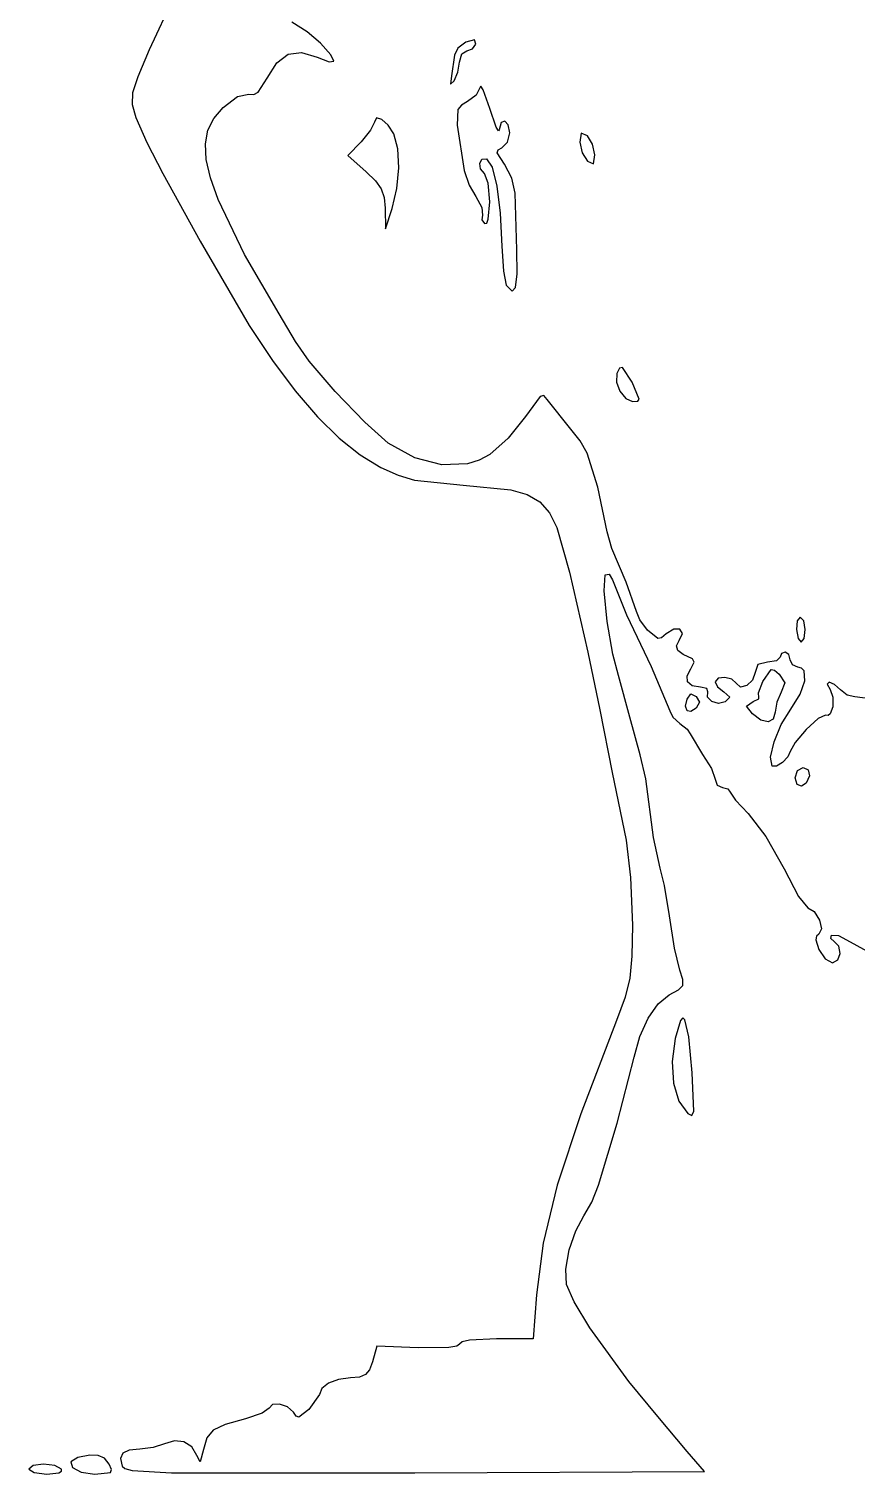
# Model space of a CAD drawing. Extents: x 10 to 161, y 0 to 206.
# Drawn here: x 10.2 to 68.5, y 0.4 to 102.1 of the extents above; entities that cross this region are included whole.
import ezdxf

# ---------------------------------------------------------------- set-up
doc = ezdxf.new("R2010")
doc.units = 0

msp = doc.modelspace()

# ---------------------------------------------------------------- linework, layer by layer
at = {"layer": 'Layer 1'}
for p, q in [((20.705599, 104.951099), (18.708876, 100.611577)), ((29.839172, 101.873237), (28.754373, 102.541995)), ((30.77988, 101.07301), (29.839172, 101.873237)), ((31.501973, 100.258121), (30.77988, 101.07301)), ((40.448511, 100.724422), (40.211753, 100.222815)), ((41.010442, 101.13898), (40.448511, 100.724422)), ((41.615413, 101.31775), (41.010442, 101.13898)), ((41.476462, 100.680942), (41.700476, 101.016566)), ((41.700476, 101.016566), (41.615413, 101.31775)), ((18.708876, 100.611577), (17.899184, 98.715902)), ((27.693062, 99.688406), (28.489734, 100.290152)), ((28.489734, 100.290152), (29.425444, 100.416904)), ((29.425444, 100.416904), (30.524469, 100.078882)), ((30.524469, 100.078882), (31.371621, 99.750573)), ((31.371621, 99.750573), (31.698338, 99.813813)), ((31.698338, 99.813813), (31.501973, 100.258121)), ((40.211753, 100.222815), (40.005025, 98.777484)), ((40.449173, 99.031528), (40.564178, 99.747624)), ((40.564178, 99.747624), (40.713844, 100.315949)), ((40.713844, 100.315949), (41.083115, 100.541374)), ((41.083115, 100.541374), (41.476462, 100.680942)), ((17.899184, 98.715902), (17.528304, 97.569396)), ((27.011153, 98.601448), (27.693062, 99.688406)), ((40.005025, 98.777484), (39.922211, 98.186228)), ((40.180709, 98.424706), (40.449173, 99.031528)), ((26.383252, 97.622489), (27.011153, 98.601448)), ((39.922211, 98.186228), (40.180709, 98.424706)), ((42.009157, 97.976325), (41.738047, 97.420523)), ((42.071527, 98.051886), (42.009157, 97.976325)), ((42.219986, 97.795791), (42.071527, 98.051886)), ((42.686138, 96.484427), (42.219986, 97.795791)), ((17.528304, 97.569396), (17.514083, 96.753354)), ((17.514083, 96.753354), (17.774367, 95.849074)), ((23.906354, 96.538049), (24.93457, 97.317997)), ((24.93457, 97.317997), (25.727041, 97.47538)), ((25.727041, 97.47538), (26.074081, 97.458447)), ((26.074081, 97.458447), (26.383252, 97.622489)), ((40.694794, 96.714515), (40.453406, 96.408139)), ((41.126154, 96.962088), (40.694794, 96.714515)), ((41.738047, 97.420523), (41.126154, 96.962088)), ((17.774367, 95.849074), (18.537734, 94.077555)), ((22.844068, 94.943162), (23.261268, 95.780483)), ((23.261268, 95.780483), (23.906354, 96.538049)), ((34.724865, 95.81034), (34.572244, 95.522401)), ((35.092856, 95.711358), (34.724865, 95.81034)), ((35.541413, 95.308436), (35.092856, 95.711358)), ((40.453406, 96.408139), (40.398725, 95.293801)), ((43.15229, 95.170814), (42.686138, 96.484427)), ((22.660122, 93.989589), (22.844068, 94.943162)), ((34.29818, 94.946359), (33.639146, 94.137748)), ((34.572244, 95.522401), (34.29818, 94.946359)), ((35.935731, 94.684554), (35.541413, 95.308436)), ((36.218979, 93.631726), (35.935731, 94.684554)), ((40.398725, 95.293801), (40.894775, 92.101425)), ((43.300749, 94.912355), (43.15229, 95.170814)), ((43.363119, 94.985121), (43.300749, 94.912355)), ((43.496282, 95.48402), (43.363119, 94.985121)), ((43.746589, 95.586739), (43.496282, 95.48402)), ((43.988694, 95.33194), (43.746589, 95.586739)), ((43.934002, 94.099471), (44.09725, 94.758284)), ((44.09725, 94.758284), (43.988694, 95.33194)), ((49.133376, 94.740689), (49.036142, 94.101412)), ((49.565309, 94.544148), (49.133376, 94.740689)), ((18.537734, 94.077555), (19.665962, 91.898313)), ((22.714802, 92.883269), (22.660122, 93.989589)), ((33.639146, 94.137748), (32.705696, 93.163728)), ((36.291155, 92.295497), (36.218979, 93.631726)), ((43.275762, 93.557483), (43.541625, 93.701009)), ((43.541625, 93.701009), (43.934002, 94.099471)), ((49.036142, 94.101412), (49.191585, 93.349553)), ((49.939033, 93.974853), (49.565309, 94.544148)), ((50.094476, 93.222994), (49.939033, 93.974853)), ((23.013478, 91.587706), (22.714802, 92.883269)), ((32.705696, 93.163728), (33.991924, 92.02496)), ((41.989578, 92.616304), (42.136014, 92.900721)), ((42.048459, 92.229362), (41.989578, 92.616304)), ((42.136014, 92.900721), (42.467063, 92.924191)), ((42.467063, 92.924191), (42.864754, 92.338591)), ((43.210719, 93.361636), (43.275762, 93.557483)), ((43.725422, 92.54813), (43.210719, 93.361636)), ((49.191585, 93.349553), (49.565309, 92.780258)), ((49.565309, 92.780258), (49.997242, 92.583717)), ((49.997242, 92.583717), (50.094476, 93.222994)), ((19.665962, 91.898313), (22.290278, 87.13581)), ((23.561519, 90.066403), (23.013478, 91.587706)), ((33.991924, 92.02496), (34.64184, 91.393218)), ((36.155898, 90.839874), (36.291155, 92.295497)), ((40.894775, 92.101425), (41.245608, 91.073231)), ((42.33336, 91.898313), (42.048459, 92.229362)), ((42.582509, 91.226183), (42.33336, 91.898313)), ((42.864754, 92.338591), (43.195108, 91.012752)), ((44.251723, 91.56432), (43.725422, 92.54813)), ((44.479309, 90.518598), (44.251723, 91.56432)), ((34.64184, 91.393218), (35.039675, 90.830234)), ((35.039675, 90.830234), (35.244363, 90.22141)), ((35.816845, 89.428867), (36.155898, 90.839874)), ((41.245608, 91.073231), (41.700123, 90.288587)), ((42.686138, 89.916406), (42.582509, 91.226183)), ((43.195108, 91.012752), (43.430081, 89.107343)), ((25.42718, 86.200596), (23.561519, 90.066403)), ((35.244363, 90.22141), (35.314842, 89.45215)), ((41.700123, 90.288587), (42.140302, 89.497791)), ((42.591064, 88.678905), (42.686138, 89.916406)), ((44.608778, 86.518449), (44.479309, 90.518598)), ((35.314842, 89.45215), (35.351883, 88.017755)), ((35.351883, 88.017755), (35.816845, 89.428867)), ((42.192602, 88.957556), (42.14017, 88.636969)), ((42.14017, 88.636969), (42.327716, 88.374061)), ((42.140302, 89.497791), (42.192602, 88.957556)), ((42.478374, 88.401186), (42.591064, 88.678905)), ((43.430081, 89.107343), (43.541625, 86.783032)), ((42.327716, 88.374061), (42.478374, 88.401186)), ((22.290278, 87.13581), (25.743715, 81.203953)), ((43.541625, 86.783032), (43.650192, 85.033959)), ((44.627172, 84.831442), (44.608778, 86.518449)), ((27.855351, 82.020529), (25.42718, 86.200596)), ((43.650192, 85.033959), (43.858772, 84.049003)), ((44.513837, 83.875877), (44.627172, 84.831442)), ((43.858772, 84.049003), (44.26047, 83.624236)), ((44.26047, 83.624236), (44.513837, 83.875877)), ((29.008582, 80.08025), (27.855351, 82.020529)), ((25.743715, 81.203953), (27.393368, 78.737489)), ((29.963084, 78.693463), (29.008582, 80.08025)), ((27.393368, 78.737489), (28.996632, 76.597758)), ((31.805362, 76.562833), (29.963084, 78.693463)), ((51.643877, 77.81471), (51.617297, 77.22164)), ((51.842028, 78.201393), (51.643877, 77.81471)), ((52.051688, 78.248318), (51.842028, 78.201393)), ((52.714558, 77.203698), (52.051688, 78.248318)), ((28.996632, 76.597758), (30.557248, 74.780074)), ((33.883054, 74.402503), (31.805362, 76.562833)), ((51.617297, 77.22164), (51.860394, 76.576944)), ((51.860394, 76.576944), (52.272428, 76.059182)), ((53.227321, 76.016115), (52.714558, 77.203698)), ((46.237642, 76.201853), (45.199681, 74.804102)), ((46.510064, 76.264157), (46.237642, 76.201853)), ((46.737441, 75.994375), (46.510064, 76.264157)), ((48.398319, 73.912279), (46.737441, 75.994375)), ((52.272428, 76.059182), (52.752658, 75.846914)), ((52.752658, 75.846914), (53.111632, 75.867965)), ((53.111632, 75.867965), (53.227321, 76.016115)), ((30.557248, 74.780074), (32.078958, 73.279754)), ((35.543795, 72.926618), (33.883054, 74.402503)), ((45.199681, 74.804102), (43.98004, 73.262639)), ((32.078958, 73.279754), (33.565503, 72.092114)), ((43.98004, 73.262639), (42.703777, 72.112759)), ((49.059574, 73.084943), (48.398319, 73.912279)), ((37.403657, 71.895222), (35.543795, 72.926618)), ((49.555828, 72.21749), (49.059574, 73.084943)), ((33.565503, 72.092114), (35.020625, 71.212469)), ((35.020625, 71.212469), (36.230516, 70.661006)), ((39.312566, 71.404866), (37.403657, 71.895222)), ((41.127085, 71.471921), (39.312566, 71.404866)), ((41.954124, 71.719594), (41.127085, 71.471921)), ((42.703777, 72.112759), (41.954124, 71.719594)), ((50.300851, 69.832402), (49.555828, 72.21749)), ((36.230516, 70.661006), (37.388515, 70.316016)), ((37.388515, 70.316016), (40.819237, 69.973866)), ((40.819237, 69.973866), (44.180621, 69.636825)), ((44.180621, 69.636825), (45.331355, 69.298638)), ((45.331355, 69.298638), (46.212904, 68.778522)), ((50.963721, 66.674686), (50.300851, 69.832402)), ((46.212904, 68.778522), (46.888359, 68.02486)), ((46.888359, 68.02486), (47.42081, 66.98604)), ((47.42081, 66.98604), (48.309067, 63.846465)), ((51.289644, 65.496187), (50.963721, 66.674686)), ((52.301102, 63.146906), (51.289644, 65.496187)), ((48.309067, 63.846465), (49.595295, 58.208014)), ((50.753195, 62.535702), (50.823668, 63.646792)), ((50.823668, 63.646792), (51.105273, 63.69186)), ((51.105273, 63.69186), (51.348249, 63.294014)), ((51.348249, 63.294014), (52.334396, 60.83546)), ((53.027472, 61.073277), (52.301102, 63.146906)), ((50.970821, 60.365384), (50.753195, 62.535702)), ((53.255984, 60.488371), (53.027472, 61.073277)), ((51.35176, 58.067471), (50.970821, 60.365384)), ((52.334396, 60.83546), (54.063228, 57.188133)), ((53.796176, 59.764823), (53.255984, 60.488371)), ((64.337403, 60.418389), (64.286382, 59.795515)), ((64.562255, 60.67746), (64.337403, 60.418389)), ((64.80867, 60.418389), (64.562255, 60.67746)), ((64.911152, 59.795515), (64.80867, 60.418389)), ((54.525632, 59.161), (53.796176, 59.764823)), ((54.792531, 59.221352), (54.525632, 59.161)), ((55.11486, 59.498829), (54.792531, 59.221352)), ((55.65106, 59.835324), (55.11486, 59.498829)), ((56.08447, 59.819328), (55.65106, 59.835324)), ((55.852574, 58.663787), (56.043371, 59.031751)), ((56.043371, 59.031751), (56.265203, 59.526312)), ((56.265203, 59.526312), (56.08447, 59.819328)), ((64.286382, 59.795515), (64.419027, 59.172641)), ((64.419027, 59.172641), (64.63528, 58.91357)), ((64.63528, 58.91357), (64.830101, 59.172641)), ((64.830101, 59.172641), (64.911152, 59.795515)), ((49.595295, 58.208014), (50.434554, 54.151067)), ((51.77123, 56.573594), (51.35176, 58.067471)), ((55.937538, 58.335146), (55.852574, 58.663787)), ((56.307988, 58.032369), (55.937538, 58.335146)), ((56.973647, 57.741994), (56.307988, 58.032369)), ((63.250891, 58.104385), (63.147262, 57.855236)), ((63.50004, 58.208014), (63.250891, 58.104385)), ((63.749189, 58.052571), (63.50004, 58.208014)), ((63.852818, 57.678847), (63.749189, 58.052571)), ((54.063228, 57.188133), (55.386146, 54.075573)), ((56.585889, 56.546408), (56.855114, 57.045963)), ((56.855114, 57.045963), (57.098927, 57.494124)), ((57.098927, 57.494124), (56.973647, 57.741994)), ((61.580134, 57.34265), (61.383372, 56.785966)), ((62.265317, 57.502458), (61.580134, 57.34265)), ((61.935117, 56.13509), (62.506529, 56.981184)), ((62.888191, 57.606087), (62.265317, 57.502458)), ((62.506529, 56.981184), (62.752382, 56.946849)), ((63.147262, 57.855236), (62.888191, 57.606087)), ((64.008261, 57.305123), (63.852818, 57.678847)), ((64.381985, 57.14968), (64.008261, 57.305123)), ((64.656671, 57.079893), (64.381985, 57.14968)), ((64.828657, 56.884082), (64.656671, 57.079893)), ((52.564275, 53.6219), (51.77123, 56.573594)), ((56.628013, 56.129799), (56.585889, 56.546408)), ((56.956019, 55.844423), (56.628013, 56.129799)), ((58.770979, 56.370399), (58.561148, 56.108985)), ((58.561148, 56.108985), (58.742564, 55.765203)), ((59.244964, 56.435525), (58.770979, 56.370399)), ((59.749839, 56.317096), (59.244964, 56.435525)), ((60.052341, 56.027846), (59.749839, 56.317096)), ((60.353778, 55.754487), (60.052341, 56.027846)), ((61.206553, 56.240174), (60.800936, 55.860806)), ((61.383372, 56.785966), (61.206553, 56.240174)), ((61.613119, 55.349454), (61.935117, 56.13509)), ((62.752382, 56.946849), (63.083762, 56.658613)), ((63.083762, 56.658613), (63.468687, 56.057656)), ((63.468687, 56.057656), (63.228401, 55.384732)), ((64.556908, 55.24706), (64.877991, 56.19568)), ((64.877991, 56.19568), (64.828657, 56.884082)), ((66.588611, 56.091346), (66.457819, 55.945164)), ((66.969964, 55.932023), (66.588611, 56.091346)), ((56.588766, 54.900367), (56.858906, 55.286395)), ((56.858906, 55.286395), (57.232233, 55.091926)), ((57.544442, 55.738568), (56.956019, 55.844423)), ((57.232233, 55.091926), (57.466346, 54.679132)), ((57.985899, 55.646669), (57.544442, 55.738568)), ((58.056675, 55.425654), (57.985899, 55.646669)), ((58.02874, 55.037537), (58.056675, 55.425654)), ((58.328491, 54.726316), (58.02874, 55.037537)), ((58.742564, 55.765203), (59.178509, 55.409779)), ((59.178509, 55.409779), (59.593729, 55.050298)), ((59.593729, 55.050298), (59.278698, 54.706692)), ((60.800936, 55.860806), (60.353778, 55.754487)), ((61.638783, 55.008318), (61.613119, 55.349454)), ((61.638034, 54.914434), (61.638783, 55.008318)), ((63.228401, 55.384732), (62.922013, 54.685349)), ((63.892329, 54.200809), (64.556908, 55.24706)), ((66.457819, 55.945164), (66.660931, 55.579112)), ((66.660931, 55.579112), (66.867284, 55.030664)), ((66.867284, 55.030664), (66.851784, 54.368378)), ((67.391534, 55.549126), (66.969964, 55.932023)), ((67.874708, 55.186029), (67.391534, 55.549126)), ((68.404713, 55.074287), (67.874708, 55.186029)), ((69.497266, 54.928237), (68.404713, 55.074287)), ((50.434554, 54.151067), (51.304505, 49.741342)), ((55.386146, 54.075573), (55.593403, 53.62997)), ((56.486565, 54.396347), (56.588766, 54.900367)), ((56.593485, 54.087391), (56.486565, 54.396347)), ((56.8575, 54.025555), (56.593485, 54.087391)), ((57.226589, 54.262898), (56.8575, 54.025555)), ((57.466346, 54.679132), (57.226589, 54.262898)), ((58.79784, 54.585023), (58.328491, 54.726316)), ((59.278698, 54.706692), (58.79784, 54.585023)), ((60.777079, 54.414416), (61.251786, 54.723978)), ((61.188991, 53.866728), (60.777079, 54.414416)), ((61.251786, 54.723978), (61.638034, 54.914434)), ((62.794484, 53.979617), (62.657479, 53.482602)), ((62.922013, 54.685349), (62.794484, 53.979617)), ((63.225717, 53.126313), (63.892329, 54.200809)), ((66.851784, 54.368378), (66.661923, 53.862726)), ((53.275475, 50.976065), (52.564275, 53.6219)), ((55.593403, 53.62997), (56.091702, 53.187278)), ((56.091702, 53.187278), (56.590001, 52.790446)), ((61.78141, 53.420965), (61.188991, 53.866728)), ((62.295347, 53.294654), (61.78141, 53.420965)), ((62.657479, 53.482602), (62.295347, 53.294654)), ((62.721856, 51.901666), (63.225717, 53.126313)), ((65.825983, 53.532939), (64.983648, 52.756668)), ((66.345195, 53.784178), (65.825983, 53.532939)), ((66.516449, 53.75316), (66.345195, 53.784178)), ((66.661923, 53.862726), (66.516449, 53.75316)), ((56.590001, 52.790446), (56.797258, 52.455263)), ((56.797258, 52.455263), (57.679203, 51.007462)), ((62.476824, 50.822408), (62.721856, 51.901666)), ((64.983648, 52.756668), (64.198992, 51.849361)), ((53.687564, 49.289257), (53.275475, 50.976065)), ((57.679203, 51.007462), (58.302077, 50.019199)), ((63.852818, 51.205018), (63.688572, 50.830092)), ((64.198992, 51.849361), (63.852818, 51.205018)), ((58.302077, 50.019199), (58.561148, 49.267208)), ((62.586698, 50.184078), (62.476824, 50.822408)), ((62.885286, 50.18237), (62.586698, 50.184078)), ((63.309319, 50.443458), (62.885286, 50.18237)), ((63.688572, 50.830092), (63.309319, 50.443458)), ((64.205596, 49.359283), (64.360421, 49.889156)), ((64.360421, 49.889156), (64.760516, 50.09412)), ((64.760516, 50.09412), (65.129698, 49.930651)), ((65.129698, 49.930651), (65.201488, 49.506039)), ((51.304505, 49.741342), (52.301102, 44.978839)), ((54.218451, 45.158756), (53.687564, 49.289257)), ((58.561148, 49.267208), (58.716591, 48.85459)), ((58.716591, 48.85459), (59.090315, 48.683008)), ((64.337094, 48.89505), (64.205596, 49.359283)), ((64.639248, 48.778346), (64.337094, 48.89505)), ((64.97355, 48.9888), (64.639248, 48.778346)), ((65.201488, 49.506039), (64.97355, 48.9888)), ((59.090315, 48.683008), (59.464039, 48.587846)), ((59.464039, 48.587846), (59.619482, 48.358805)), ((59.619482, 48.358805), (59.990693, 47.784703)), ((59.990693, 47.784703), (60.883133, 46.859499)), ((60.883133, 46.859499), (62.149121, 45.232486)), ((52.301102, 44.978839), (52.611327, 42.344028)), ((54.695407, 43.011043), (54.218451, 45.158756)), ((62.149121, 45.232486), (63.418548, 42.950366)), ((55.01176, 41.788491), (54.695407, 43.011043)), ((63.418548, 42.950366), (64.436269, 41.019391)), ((52.611327, 42.344028), (52.740311, 38.981613)), ((55.348752, 39.640955), (55.01176, 41.788491)), ((64.436269, 41.019391), (65.097066, 40.216336)), ((65.097066, 40.216336), (65.548738, 39.951234)), ((65.548738, 39.951234), (65.910087, 39.354676)), ((52.740311, 38.981613), (52.708748, 36.803804)), ((55.709555, 37.364214), (55.348752, 39.640955)), ((66.057455, 38.72478), (65.86718, 38.359665)), ((65.910087, 39.354676), (66.057455, 38.72478)), ((65.706973, 38.214867), (65.666345, 37.958452)), ((65.666345, 37.958452), (65.86599, 37.272183)), ((65.86718, 38.359665), (65.706973, 38.214867)), ((66.707233, 38.041283), (66.76747, 38.290874)), ((66.939625, 37.845668), (66.707233, 38.041283)), ((66.76747, 38.290874), (67.262991, 38.26834)), ((67.280486, 37.514944), (66.939625, 37.845668)), ((67.262991, 38.26834), (68.076276, 37.810037)), ((68.076276, 37.810037), (69.483155, 37.041334)), ((52.708748, 36.803804), (52.562423, 35.268536)), ((56.08253, 35.830953), (55.709555, 37.364214)), ((65.86599, 37.272183), (66.31044, 36.623683)), ((66.31044, 36.623683), (66.844023, 36.335778)), ((67.218728, 36.540097), (67.368868, 37.006453)), ((67.368868, 37.006453), (67.280486, 37.514944)), ((56.300905, 35.172625), (56.08253, 35.830953)), ((66.844023, 36.335778), (67.218728, 36.540097)), ((52.562423, 35.268536), (52.223877, 33.914111)), ((55.982269, 34.43673), (56.287802, 34.754803)), ((56.287802, 34.754803), (56.300905, 35.172625)), ((52.223877, 33.914111), (51.615655, 32.278831)), ((54.548045, 33.452545), (55.323352, 34.077646)), ((55.323352, 34.077646), (55.982269, 34.43673)), ((53.838421, 32.437581), (54.548045, 33.452545)), ((51.615655, 32.278831), (49.100259, 25.719112)), ((53.257517, 31.145333), (53.838421, 32.437581)), ((56.122537, 32.291437), (55.741393, 31.016239)), ((56.287407, 32.470793), (56.122537, 32.291437)), ((56.43813, 32.338671), (56.287407, 32.470793)), ((56.706098, 31.122055), (56.43813, 32.338671)), ((52.868369, 29.688382), (53.257517, 31.145333)), ((55.741393, 31.016239), (55.542862, 29.405669)), ((56.944366, 28.605706), (56.706098, 31.122055)), ((51.658694, 25.046882), (52.868369, 29.688382)), ((55.542862, 29.405669), (55.644865, 27.881056)), ((57.054786, 25.907043), (56.944366, 28.605706)), ((55.644865, 27.881056), (56.019851, 26.604028)), ((56.019851, 26.604028), (56.640272, 25.73621)), ((49.100259, 25.719112), (47.430473, 20.685047)), ((56.640272, 25.73621), (56.922836, 25.597194)), ((56.922836, 25.597194), (57.054786, 25.907043)), ((50.35024, 20.683724), (51.658694, 25.046882)), ((47.430473, 20.685047), (46.443576, 16.619225)), ((49.887043, 19.486704), (50.35024, 20.683724)), ((49.329653, 18.525428), (49.887043, 19.486704)), ((48.744047, 17.478686), (49.329653, 18.525428)), ((48.292883, 16.130021), (48.744047, 17.478686)), ((46.443576, 16.619225), (45.976851, 12.964236)), ((48.05107, 14.77203), (48.292883, 16.130021)), ((48.093519, 13.697308), (48.05107, 14.77203)), ((48.648312, 12.474359), (48.093519, 13.697308)), ((45.976851, 12.964236), (45.755659, 9.877428)), ((49.740507, 10.656097), (48.648312, 12.474359)), ((52.478903, 6.878815), (49.740507, 10.656097)), ((34.748633, 9.348261), (34.426547, 8.256766)), ((37.659051, 9.241016), (34.748633, 9.348261)), ((39.816465, 9.257685), (37.659051, 9.241016)), ((40.378044, 9.35363), (39.816465, 9.257685)), ((40.56947, 9.5056), (40.378044, 9.35363)), ((40.752115, 9.659395), (40.56947, 9.5056)), ((41.272601, 9.776578), (40.752115, 9.659395)), ((43.162388, 9.877428), (41.272601, 9.776578)), ((45.755659, 9.877428), (43.162388, 9.877428)), ((34.426547, 8.256766), (34.216148, 7.691059)), ((33.527327, 7.182474), (32.886318, 7.11941)), ((33.943505, 7.352993), (33.527327, 7.182474)), ((34.216148, 7.691059), (33.943505, 7.352993)), ((30.864784, 6.380924), (30.691686, 5.953831)), ((31.336167, 6.742995), (30.864784, 6.380924)), ((32.033968, 7.001879), (31.336167, 6.742995)), ((32.886318, 7.11941), (32.033968, 7.001879)), ((54.534187, 4.409369), (52.478903, 6.878815)), ((27.382441, 5.255264), (27.163906, 4.984397)), ((27.888247, 5.276762), (27.382441, 5.255264)), ((28.456628, 5.084608), (27.888247, 5.276762)), ((30.691686, 5.953831), (29.938505, 4.890911)), ((25.48821, 4.252383), (24.047807, 3.844081)), ((26.671737, 4.642732), (25.48821, 4.252383)), ((27.163906, 4.984397), (26.671737, 4.642732)), ((28.862885, 4.714522), (28.456628, 5.084608)), ((29.058136, 4.428303), (28.862885, 4.714522)), ((29.255703, 4.354644), (29.058136, 4.428303)), ((29.938505, 4.890911), (29.255703, 4.354644)), ((56.60323, 1.939923), (54.534187, 4.409369)), ((23.202385, 3.43945), (22.760983, 2.898096)), ((24.047807, 3.844081), (23.202385, 3.43945)), ((17.296501, 2.045878), (16.849956, 1.828004)), ((18.035775, 2.116312), (17.296501, 2.045878)), ((18.989158, 2.225673), (18.035775, 2.116312)), ((19.792257, 2.488493), (18.989158, 2.225673)), ((20.49558, 2.705247), (19.792257, 2.488493)), ((21.155347, 2.622328), (20.49558, 2.705247)), ((21.698895, 2.266292), (21.155347, 2.622328)), ((22.053564, 1.663698), (21.698895, 2.266292)), ((22.532636, 2.079623), (22.305403, 1.206101)), ((22.760983, 2.898096), (22.532636, 2.079623)), ((11.268082, 1.057978), (10.535274, 0.954349)), ((12.064919, 0.954349), (11.268082, 1.057978)), ((13.68955, 1.523998), (13.187343, 1.213691)), ((13.187343, 1.213691), (13.306477, 0.8251)), ((14.513182, 1.687521), (13.68955, 1.523998)), ((15.119756, 1.671194), (14.513182, 1.687521)), ((15.557592, 1.464764), (15.119756, 1.671194)), ((15.87501, 1.057978), (15.557592, 1.464764)), ((16.043704, 0.673593), (15.87501, 1.057978)), ((16.849956, 1.828004), (16.686052, 1.452836)), ((16.686052, 1.452836), (16.794702, 0.910517)), ((22.305403, 1.206101), (22.053564, 1.663698)), ((57.810084, 0.528811), (56.60323, 1.939923)), ((10.535274, 0.954349), (10.230562, 0.7052)), ((10.230562, 0.7052), (10.599435, 0.456051)), ((10.599435, 0.456051), (11.486099, 0.352422)), ((11.486099, 0.352422), (12.333736, 0.450097)), ((12.523619, 0.7052), (12.064919, 0.954349)), ((12.333736, 0.450097), (12.521348, 0.561526)), ((12.521348, 0.561526), (12.523619, 0.7052)), ((13.306477, 0.8251), (13.911453, 0.493065)), ((13.911453, 0.493065), (14.86677, 0.352422)), ((14.86677, 0.352422), (15.979961, 0.461519)), ((15.979961, 0.461519), (16.043704, 0.673593)), ((16.794702, 0.910517), (16.981224, 0.740678)), ((16.981224, 0.740678), (17.508339, 0.610336)), ((17.508339, 0.610336), (20.269125, 0.452435)), ((20.269125, 0.452435), (37.410343, 0.437794)), ((37.410343, 0.437794), (57.810084, 0.528811))]:
    msp.add_line(p, q, dxfattribs=at)

doc.saveas('drawing.dxf')
